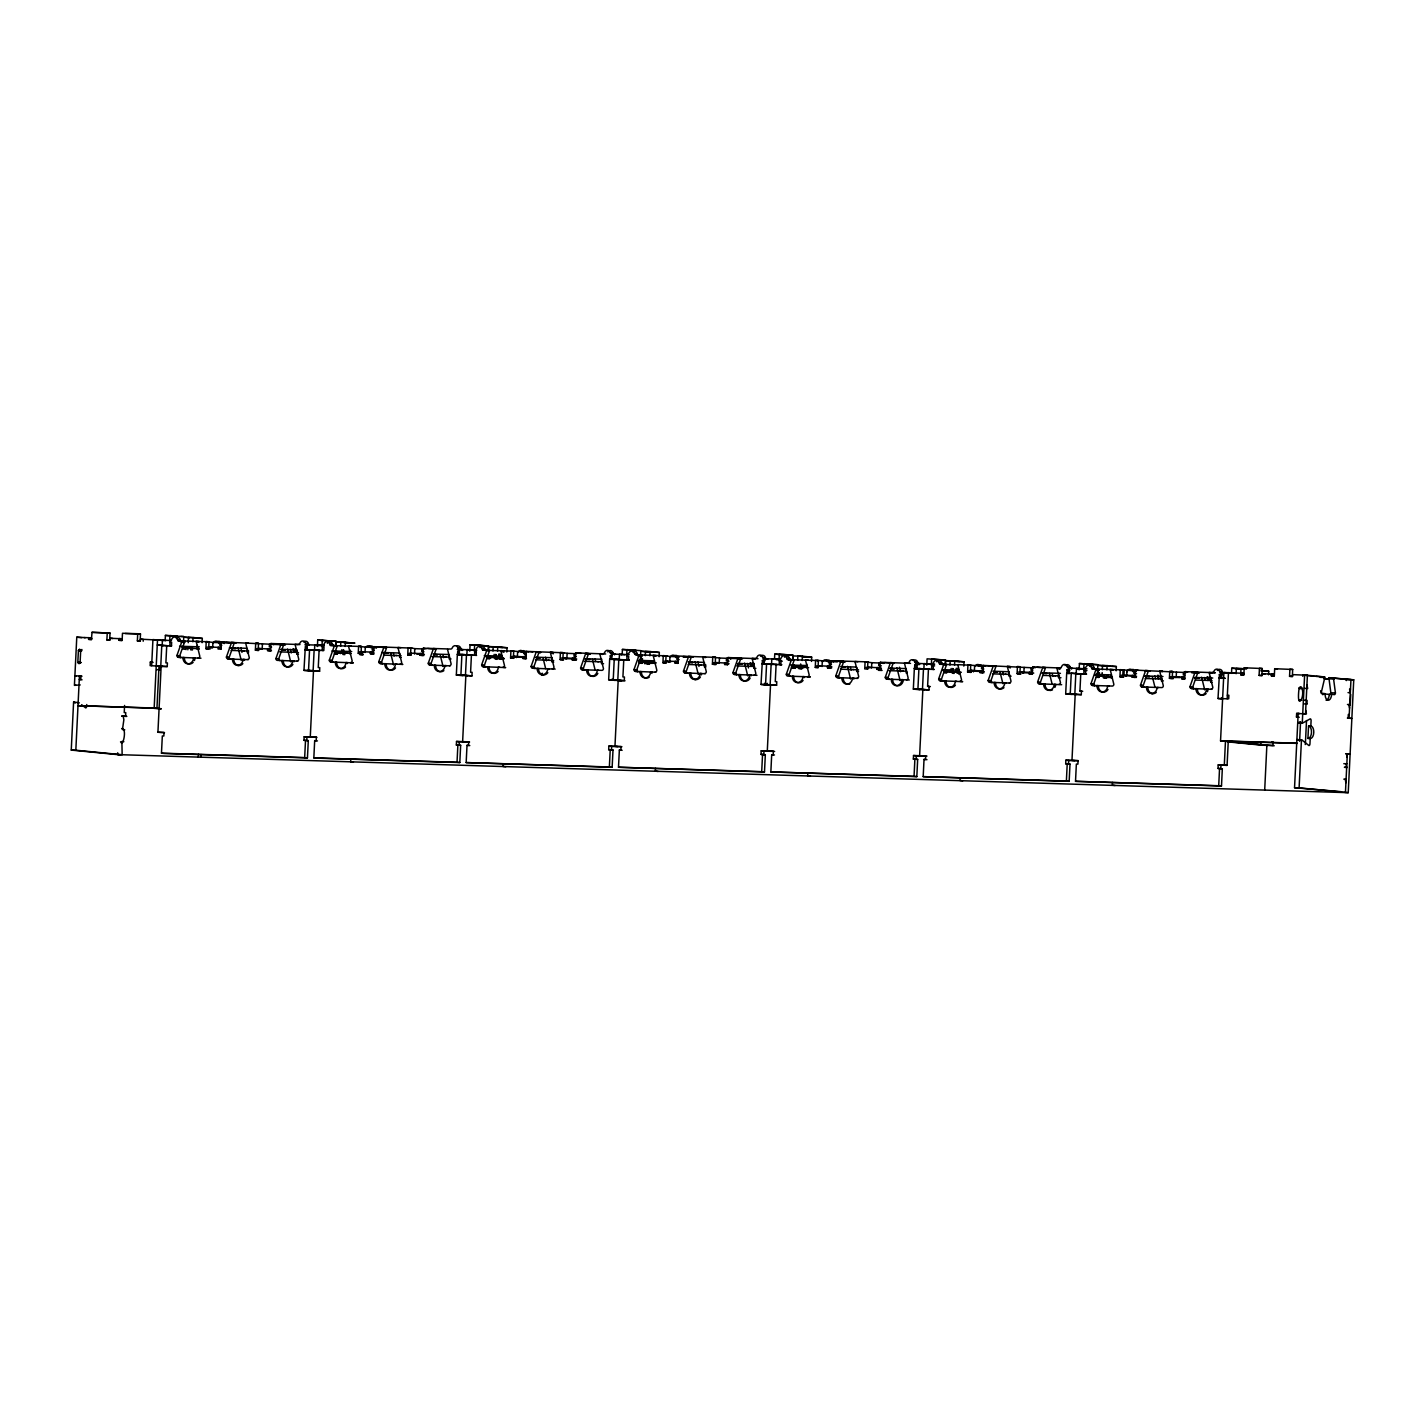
<?xml version="1.0" encoding="UTF-8"?>
<svg xmlns="http://www.w3.org/2000/svg" width="1425" height="1425" viewBox="0 0 1425 1425"><rect width="100%" height="100%" fill="white"/><g stroke="black" fill="none" stroke-linecap="round" stroke-linejoin="round"><path stroke-width="1.5" d="M1301.096 700.12C1296.572 706.319 1299.244 684.517 1299.422 688.026C1304.552 684.588 1303.145 703.665 1298.834 699.907L1301.844 700.209M120.377 754.894L71.25 750.084L73.601 701.919L79.337 702.881M91.485 637.848L76.772 637.207L74.421 685.372L80.21 684.926M123.85 741.677L121.873 741.481L122.158 754.751L75.828 750.227L79.444 675.967L82.009 676.216M107.249 632.789L106.893 639.932L109.672 640.199L110.028 633.074L92.019 632.326L91.396 639.629L88.617 639.362L88.706 637.581M86.747 704.538L86.658 706.212A1.781 0.926 -88.2 0 1 85.642 707.904L81.599 704.68M121.944 638.792L119.166 638.525L119.077 640.306L121.855 640.573L121.944 638.792L110.028 638.24L109.939 640.021L106.893 639.932M117.687 752.81L117.598 754.609L1348.228 792.674L1353.75 679.796L1328.919 677.677L1343.116 679.048M124.581 705.446L124.224 712.571L125.756 712.625L125.578 716.187L121.766 716.062M137.708 633.733L140.487 634L140.149 641.143L137.37 640.858L137.708 633.733L122.479 633.27L122.123 640.395L119.077 640.306M166.066 640.52L140.505 639.166L140.416 640.965L137.37 640.858M143.195 641.232L143.284 639.451L140.505 639.166M151.834 662.126L150.32 662.091L150.142 665.653L167.259 666.615M151.656 665.689L152.938 639.558L163.287 640.555M161.239 708.706L154.167 708.029L157.516 639.7M159.012 666.116L156.946 708.296L78.001 705.678L154.167 708.029M156.714 669.661L159.76 669.768L159.938 666.205M160.776 665.974L161.791 645.187L157.213 645.044L163.43 645.65M164.516 732.646L157.926 732.254L161.15 666.312L167.242 666.49L167.42 662.928L165.888 662.892L166.725 645.65M165.14 640.751L165.407 635.39L183.789 636.583L183.469 642.996M1228.261 741.16L1227.085 765.35L1218.215 764.887L1218.037 768.449L1222.329 768.77L1221.492 785.994L1075.519 781.327L1076.356 764.085L1077.888 764.138L1078.066 760.576L1071.974 760.38L1065.864 760.202L1065.704 763.764L1069.997 764.085L1069.16 781.31L923.186 776.625L924.023 759.4L925.555 759.454L925.716 755.891L913.532 755.517L913.354 759.08L917.664 759.4L916.827 776.625L770.854 771.94L771.691 754.716L773.205 754.769L773.383 751.189L761.199 750.815L761.021 754.395L765.332 754.698L764.495 771.94L618.503 767.256L619.358 750.031L620.873 750.067L621.051 746.504L608.867 746.13L608.689 749.692L612.999 750.013L612.144 767.256L466.171 762.571L467.008 745.346L468.54 745.382L468.718 741.819L456.534 741.445L456.356 745.008L460.649 745.328L459.812 762.553L316.617 758.153L313.838 757.886L314.676 740.644L316.208 740.697L316.386 737.135L304.166 736.761L303.988 740.323L308.299 740.644L307.444 757.868L164.249 753.469L161.47 753.184L162.325 735.959L163.839 736.012L164.017 732.45L157.926 732.254M169.718 640.894L169.949 635.532L177.395 636.262M177.448 639.433A1.781 1.532 -84.4 0 0 178.82 640.68L181.598 640.947A1.781 1.532 -84.4 0 1 180.227 639.718L177.448 639.433A3.562 3.046 -84.4 0 0 171.695 639.255A1.781 1.532 -84.4 0 1 170.216 640.413L169.789 645.757L171.641 645.935L162.165 645.507L162.432 640.163L171.445 640.538M170.216 640.413L170.127 642.194L171.641 642.23L171.463 645.81M183.255 647.271L183.166 649.052L185.036 649.248L185.108 647.467L190.683 648.001L190.594 649.782L192.446 649.96L192.535 648.179M186.016 649.64L186.105 647.858L198.912 648.803M187.868 649.818L187.957 648.037M188.243 642.693L188.492 637.349L197.772 638.257M192.838 641.767L193.052 637.492L183.932 637.207L189.507 637.759M198.948 649.105L197.238 648.945L197.416 645.382M202.118 642.675L202.314 638.4L193.052 637.492M198.324 757.103L198.431 754.306M205.877 648.642L206.233 641.517L209.012 641.784L208.673 648.909L205.877 648.642L210.188 648.963M201.103 757.37L201.228 754.591M211.773 647.68L209.012 646.95L220.946 647.502L220.857 649.07M212.681 647.769L212.931 642.426L207.605 641.749M212.931 642.426L219.967 642.711L219.824 645.382L221.712 645.525M281.01 644.706L221.463 641.98L221.124 649.123L218.078 649.016L218.168 647.235L220.946 647.502M224.188 643.601L224.242 642.265L221.463 641.98M247.451 649.123L247.291 652.686L248.609 652.739M255.378 650.174L255.716 643.031L258.531 643.334L258.157 650.441L255.378 650.174L258.727 650.459M258.424 650.263L258.513 648.482L270.429 649.034L270.34 650.815L267.562 650.548L267.651 648.767L270.429 649.034M262.164 649.301L262.432 643.94M269.45 644.225L269.307 646.897L271.587 647.075M270.607 650.637L270.946 643.512L299.945 644.581M273.689 644.67L270.946 643.512M293.069 648.678L293.817 652.329L293.995 648.767M298.484 652.597L295.937 652.347L296.115 648.785M296.97 650.21L296.774 654.217L298.484 654.271M310.454 671.015L303.97 670.373L305.36 646.344L306.892 646.398M306.803 646.576L307.088 650.192M306.892 649.96L307.159 644.617A1.781 1.532 -84.4 0 1 305.591 643.387A3.562 3.046 -84.4 0 0 299.856 643.209A1.781 1.532 -84.4 0 1 298.359 644.349M307.408 670.356L319.61 671.193L319.77 667.63L318.256 667.577L319.093 650.352M307.444 757.868L304.665 757.601L305.52 740.377L303.988 740.323M304.166 736.761L306.945 737.028L306.767 740.59L308.299 740.644M319.61 671.282L313.126 670.658L314.141 649.853L304.986 649.586L311.202 650.192M310.276 736.939L313.482 670.997M314.533 650.21L314.765 644.848L322.05 645.561M317.401 646.505L317.704 640.074L336.14 641.268L335.926 645.543M321.961 646.647L322.299 640.217M335.623 651.955L335.534 653.737L337.387 653.915L337.476 652.133L334.43 652.044M336.033 646.166L336.247 641.891L354.683 643.067L336.247 641.891M340.611 646.309L340.842 642.034M341.804 649.693L341.626 653.256L343.14 653.309L343.318 649.747M343.478 653.434L343.657 649.871M344.886 652.864L344.797 654.645L342.944 654.467L343.033 652.686L337.476 652.133M345.206 646.451L345.402 642.158M346.631 653.291L346.702 651.742M350.782 759.008L350.675 761.787L353.453 762.054M358.245 653.327L358.601 646.202L361.38 646.469L361.024 653.612L358.245 653.327L362.734 653.665M361.291 653.434L361.38 651.652L373.297 652.205L373.208 653.986L370.429 653.719L370.518 651.92L373.297 652.205M365.032 652.454L365.299 647.11L359.866 646.433M365.352 647.128L372.317 647.395L372.192 650.067L374.08 650.21M373.475 653.808L373.831 646.683L411.968 648.108M376.574 647.841L373.831 646.683M399.837 653.363L399.641 657.388L401.173 657.424M407.728 654.859L408.084 647.734L410.899 648.019L410.507 655.126L407.728 654.859L411.077 655.144M410.774 654.948L410.863 653.167L422.78 653.719L422.708 655.5L419.912 655.233L420.001 653.452L422.78 653.719M414.532 653.986L414.782 648.642L412.039 648.126M414.871 648.642L421.8 648.909L421.675 651.581L423.938 651.759M422.976 655.322L423.314 648.197L450.727 649.034A1.781 1.532 -84.4 0 0 452.224 647.894A3.562 3.046 -84.4 0 1 457.959 648.072L460.738 648.339A1.781 1.532 -84.4 0 0 462.127 649.586L462.074 650.477M426.075 648.909L423.314 648.197M449.32 654.894L449.124 658.902L451.03 658.956M462.822 675.699L456.338 675.058L457.354 654.271L472.69 655.144M458.993 654.841L459.349 649.301A1.781 1.532 -84.4 0 1 457.959 648.072M459.26 654.663L459.509 649.319M459.794 674.827L471.942 675.877L472.12 672.315L470.588 672.262L471.426 655.037M459.812 762.553L457.033 762.286L457.87 745.061L456.356 745.008M456.534 741.445L459.313 741.712L459.135 745.275L460.649 745.328M471.96 675.967L465.458 675.343L466.492 654.538M465.85 675.682L462.626 741.641L465.405 741.908M466.866 654.894L467.133 649.551L474.4 650.263M469.769 651.172L470.072 644.759L488.472 645.952L488.276 650.228M474.329 651.314L474.632 644.902L483.912 645.81M476.164 655.179L476.342 651.617L474.828 651.563M487.956 656.64L487.867 658.421L489.719 658.599L489.808 656.818L486.762 656.729M488.401 650.851L488.615 646.576L497.752 646.861L507.015 647.752L506.801 652.044M492.979 650.993L493.175 646.718L502.455 647.627M493.994 657.958L494.154 654.378M495.686 654.431L495.277 659.152L497.129 659.33L497.218 657.548M495.847 658.136L496.025 654.574M497.539 651.136L497.752 646.861M503.613 658.172L498.768 657.602L498.928 654.039M499.267 654.164L498.964 658.653L503.916 658.991M500.798 654.217L500.62 657.78L499.088 657.744M501.743 658.92L501.849 656.693M503.132 763.693L503.007 766.472L505.786 766.739M482.558 650.21L513.712 651.172L513.356 658.297L510.577 658.029L510.934 650.887L526.538 652.223M513.623 658.118L513.712 656.337L525.647 656.889L525.558 658.671L522.779 658.403L522.85 656.622L525.647 656.889M516.456 657.602L516.491 656.604L513.712 656.337M526.021 657.477L517.382 657.157L517.631 651.795M524.649 652.08L524.525 654.752L526.039 654.877M525.825 658.493L526.163 651.368L564.318 652.793M528.924 652.08L526.163 651.368M552.188 658.065L551.992 662.073L553.702 662.126M560.078 659.543L560.417 652.418L563.196 652.686L562.857 659.811L560.078 659.543L563.605 659.846M563.124 659.632L563.196 657.851L575.13 658.403L575.041 660.185L572.262 659.918L572.351 658.136L575.13 658.403M565.939 659.027L563.196 657.851M576.733 659.045L566.865 658.671L567.114 653.327L564.371 652.81M567.221 653.327L574.15 653.612L574.008 656.284L576.288 656.462M575.308 660.007L575.647 652.882L605.661 653.986M601.688 659.134L601.475 663.587L603.559 663.658M615.155 680.384L608.671 679.743L609.686 658.956L625.023 659.846M611.325 659.526L611.681 653.986A1.781 1.532 -84.4 0 1 610.292 652.757A3.562 3.046 -84.4 0 0 604.556 652.579A1.781 1.532 -84.4 0 1 603.06 653.737M611.592 659.348L611.859 654.004L629.173 654.663M612.144 679.066L612.091 680.188L625.023 680.776M614.424 654.823L614.46 654.271A1.781 1.532 -84.4 0 1 613.088 653.024A3.562 3.046 -84.4 0 0 607.816 651.92M612.144 767.256L609.366 766.971L610.221 749.746L608.689 749.692M608.867 746.13L611.646 746.415L611.467 749.978L612.999 750.013M623.776 659.722L622.921 676.946L624.453 677L624.275 680.562L617.809 680.028L618.824 659.223M618.183 680.366L614.959 746.326L617.738 746.593M619.216 659.579L619.465 654.235L624.916 654.77M622.208 653.719L622.404 649.444L640.822 650.637L640.199 663.106L642.052 663.302L642.141 661.503L639.095 661.414M626.768 653.861L626.982 649.586L636.245 650.495L622.404 649.444M627.089 654.467L626.822 659.811L629.137 660.042M628.514 659.864L628.674 656.302L627.16 656.248L627.249 654.467A1.781 1.532 -84.4 0 0 628.746 653.327A3.562 3.046 -84.4 0 1 634.481 653.505L637.26 653.772A1.781 1.532 -84.4 0 0 638.649 655.001L635.853 654.734A1.781 1.532 -84.4 0 1 634.481 653.505M640.769 662.091L640.929 658.528M642.283 662.144L642.461 658.582M644.902 663.872L644.723 662.073M645.311 655.678L645.507 651.403L659.348 652.454L659.134 656.729M646.433 663.925L649.479 664.014L649.568 662.233M649.871 655.821L650.085 651.546L640.947 651.261L648.357 651.991M651.296 663.337L651.403 661.111M654.075 663.391L654.182 661.378M655.482 768.378L655.34 771.157L658.118 771.442M635.853 654.734L666.045 655.856L665.707 662.981L662.928 662.714L663.266 655.589L667.167 655.963M668.806 661.966L666.063 661.022L677.979 661.574L675.201 661.307L675.112 663.088L677.89 663.355L678.496 656.052L715.528 657.37L715.19 664.513L712.411 664.228L712.749 657.103L715.528 657.37M670.73 661.913L669.714 661.841L669.982 656.498L667.221 655.963M670.071 656.498L677 656.765L676.857 659.437L679.137 659.615M704.52 662.75L704.324 666.757L706.034 666.811M715.457 664.335L715.546 662.536L727.462 663.106L727.373 664.762M718.289 663.373L715.546 662.536M719.197 663.355L719.465 658.012L714.121 657.335M719.465 658.012L726.483 658.297L726.34 660.968L729.03 661.164M757.993 658.688L727.997 657.566L727.641 664.709L724.595 664.602L724.684 662.821L727.462 663.106M730.704 659.187L730.776 657.851L727.997 657.566M750.102 662.75L750.85 666.401L751.028 662.839M754.591 666.562L752.97 666.401L753.148 662.839M754.039 663.373L753.807 668.272L755.891 668.343M769.66 685.283L761.003 684.428L762.411 660.416L763.925 660.47M763.658 664.21L763.925 658.867L767.897 659.045M763.925 664.032L764.192 658.688L780.579 659.276M767.291 683.359L767.202 685.14L764.423 684.873L764.495 683.323M766.793 659.062L766.793 658.956A1.781 1.532 -84.4 0 1 765.421 657.727A3.562 3.046 -84.4 0 0 760.487 656.212M764.495 771.94L761.698 771.655L762.553 754.431M765.332 754.698L763.8 754.662L763.978 751.1L761.199 750.815M776.108 664.406L775.271 681.631L776.785 681.684L776.607 685.247L770.141 684.712L771.157 663.925L762.019 663.64L768.235 664.246M770.515 685.069L767.291 751.011L770.07 751.278M771.548 664.264L771.798 658.92L773.169 659.062M774.541 658.421L774.755 654.146L783.875 654.413L793.155 655.322L792.941 659.597M779.012 660.701L779.315 654.271L793.155 655.322M780.847 664.549L781.025 660.986L779.493 660.951L782.272 661.218M792.621 666.009L792.532 667.808L794.402 667.987L794.473 666.205L791.427 666.098M793.084 660.22L793.28 655.945L802.418 656.23L811.68 657.139L811.484 661.414M795.399 668.378L795.471 666.597M797.644 660.363L797.858 656.088L807.12 656.996M803.949 667.613L800.512 667.506L800.69 663.943M798.766 668.61L801.812 668.699L801.901 666.918M802.204 660.505L802.418 656.23M803.647 667.577L803.736 665.796M806.603 667.702L806.782 664.139M807.815 773.062L807.672 775.859L810.451 776.126M787.223 659.579L818.377 660.541L818.039 667.666L815.26 667.399L815.599 660.274L837.312 661.913M828.032 666.188L818.395 665.707L818.306 667.488L815.26 667.399M821.156 666.205L818.395 665.707M822.047 666.526L822.314 661.182M827.444 667.773L827.533 665.992L830.312 666.259L830.223 668.04L827.444 667.773L831.559 668.093M829.332 661.449L829.207 664.139L831.47 664.299M830.49 667.862L830.846 660.737L865.1 661.788L867.878 662.055L867.522 669.198M833.572 661.895L830.846 660.737M856.853 667.434L856.657 671.442L858.562 671.496M865.1 661.788L864.743 668.913L867.789 669.02M870.657 667.613L867.878 667.238L879.795 667.791L877.016 667.506L876.927 669.305L879.706 669.572L880.329 662.269L909.31 663.337M871.53 668.04L871.797 662.696L866.453 662.019M871.797 662.696L878.815 662.981L878.691 665.653L881.363 665.849M883.055 663.427L880.329 662.269M906.336 668.948L906.14 672.974L907.102 672.992M919.837 689.753L913.336 689.112L914.351 668.325L929.706 669.216M917.415 668.842L914.565 668.663L914.743 665.101L916.257 665.154M915.99 668.895L916.524 663.373A1.781 1.532 -84.4 0 1 914.975 662.144A3.562 3.046 -84.4 0 0 909.221 661.966A1.781 1.532 -84.4 0 1 907.725 663.106L910.522 663.373M916.916 668.984L917.183 663.64M916.792 688.898L928.94 689.932L929.118 686.369L927.604 686.333L928.441 669.091M919.072 664.762L919.125 663.64A1.781 1.532 -84.4 0 1 917.753 662.411A3.562 3.046 -84.4 0 0 913.211 660.541M916.827 776.625L914.048 776.358L914.886 759.115L913.354 759.08M913.532 755.517L916.311 755.784L916.15 759.347L917.664 759.4M928.957 690.038L922.474 689.397L923.489 668.61M922.848 689.753L919.624 755.695L922.403 755.962M923.881 668.948L924.148 663.605L931.398 664.317M926.767 665.243L927.087 658.831L945.487 660.007L945.274 664.282M931.344 665.386L931.647 658.973L940.928 659.864M933.179 669.233L933.357 665.671L931.825 665.635L934.604 665.902M944.971 670.712L944.882 672.493L946.734 672.671L946.823 670.89L943.778 670.801M945.416 664.923L945.63 660.63L954.75 660.915L964.03 661.823L963.817 666.098M949.976 665.048L950.19 660.772L959.452 661.681M950.992 672.012L951.17 668.45M952.523 672.066L952.702 668.503M952.844 672.19L953.022 668.628M954.233 671.62L954.144 673.402L952.292 673.206L952.381 671.424L946.823 670.89M954.554 665.19L954.75 660.915M956.282 668.236L956.015 671.816L957.618 671.852L957.796 668.289M958.865 670.534L959.631 673.01M958.847 674.168L959.524 672.44M960.147 777.747L960.005 780.544L962.783 780.811M957.885 664.656L970.728 665.226L970.372 672.351L967.593 672.083L967.949 664.958L983.945 666.312M970.639 672.173L970.728 670.391L982.644 670.943L982.555 672.725L979.777 672.457L979.866 670.676L982.644 670.943M973.453 671.887L973.507 670.676L970.728 670.391M984.265 671.585L974.379 671.211L974.647 665.867M981.665 666.152L981.54 668.824L983.802 669.002M982.822 672.547L983.179 665.422L1033.82 667.862M985.94 666.134L983.179 665.422M1009.203 671.674L1008.989 676.127L1011.091 676.198M1017.076 673.615L1017.432 666.473L1020.247 666.775L1019.855 673.882L1017.076 673.615L1020.995 673.918M1020.122 673.704L1020.211 671.923L1032.128 672.475L1032.038 674.257L1029.26 673.989L1029.349 672.208L1032.128 672.475M1022.936 673.312L1022.99 672.19L1020.211 671.923M1033.748 673.099L1023.862 672.743L1024.13 667.381M1031.148 667.666L1031.023 670.338L1032.537 670.462M1032.306 674.078L1032.662 666.953L1060.841 668.004M1035.423 667.666L1032.662 666.953M1058.704 673.206L1058.472 677.659L1060.948 677.73M1072.17 694.438L1065.686 693.815L1066.702 673.01L1082.038 673.918M1068.607 669.839L1067.076 669.786L1066.898 673.366L1068.091 673.402M1068.34 673.58L1068.679 668.058A1.781 1.532 -84.4 0 1 1067.307 666.829A3.562 3.046 -84.4 0 0 1061.572 666.651A1.781 1.532 -84.4 0 1 1060.075 667.791M1068.607 673.402L1068.857 668.058L1087.026 668.806M1069.267 673.687L1069.427 670.106M1069.142 693.352L1069.106 694.242L1081.29 694.634L1081.45 691.054L1079.936 691.018L1080.773 673.793M1071.44 669.002L1071.475 668.325A1.781 1.532 -84.4 0 1 1070.086 667.096A3.562 3.046 -84.4 0 0 1065.152 665.582M1069.16 781.31L1066.381 781.043L1067.218 763.818L1065.704 763.764M1065.864 760.202L1068.661 760.469L1068.483 764.032L1069.997 764.085M1081.308 694.741L1074.824 694.1L1075.839 673.312M1075.198 694.438L1071.974 760.38L1078.173 760.772M1076.196 673.651L1076.481 668.289L1083.73 669.002M1079.099 669.928L1079.42 663.516L1097.838 664.709L1097.214 677.196L1099.067 677.374L1099.477 672.636M1083.677 670.088L1083.997 663.658L1093.26 664.567M1084.069 668.539L1083.819 673.882L1086.598 674.15L1075.269 673.615M1086.954 670.587L1084.158 670.32L1084.247 668.539A1.781 1.532 -84.4 0 0 1085.743 667.399A3.562 3.046 -84.4 0 1 1091.497 667.577L1094.275 667.844A1.781 1.532 -84.4 0 0 1095.433 669.055M1085.512 673.936L1085.69 670.373L1084.158 670.32M1097.873 676.163L1097.945 672.6M1102.184 672.6L1101.988 676.163L1096.448 675.61M1102.327 669.75L1102.523 665.457L1109.95 666.205M1103.449 677.997L1106.495 678.086L1106.566 676.305M1106.887 669.892L1107.1 665.618L1097.962 665.332L1107.225 666.223M1108.294 677.409L1108.401 675.183M1111.072 677.677L1111.197 675.45M1116.149 670.801L1116.363 666.526L1107.1 665.618M1112.48 782.45L1112.355 785.228L1115.134 785.496M1091.888 668.948L1123.06 669.91L1122.704 677.053L1119.925 676.768L1120.282 669.643L1136.259 671.015M1122.971 676.875L1123.06 675.094L1134.977 675.646L1134.888 677.427L1132.109 677.142L1132.198 675.361L1134.977 675.646M1132.875 676.145L1123.951 675.379L1124.2 670.035M1125.803 676.145L1123.06 675.094M1126.712 675.895L1126.961 670.552M1133.979 670.837L1133.855 673.508L1136.527 673.704M1135.155 677.249L1135.511 670.106L1186.152 672.564M1157.599 675.29L1158.365 678.941L1158.543 675.379M1162.105 679.102L1160.484 678.941L1160.663 675.379M1161.553 676.358L1161.322 680.812L1163.423 680.883M1169.408 678.3L1169.765 671.175L1172.561 671.46L1172.187 678.567L1169.408 678.3L1173.523 678.603M1172.454 678.389L1172.543 676.608L1184.478 677.16L1184.389 678.941L1181.61 678.674L1181.681 676.893L1184.478 677.16M1175.304 677.552L1172.543 676.608M1179.882 677.605L1176.195 677.427L1176.444 672.083M1183.462 672.351L1183.338 675.022L1184.852 675.147M1184.656 678.763L1184.994 671.638L1214.991 672.743M1207.1 676.804L1207.848 680.473L1208.026 676.911M1212.052 680.669L1209.967 680.473L1210.146 676.911M1211.054 677.445L1210.805 682.343L1211.962 682.379M1222.347 698.927L1218.019 698.499L1219.408 674.488L1220.94 674.524M1220.655 678.282L1221.029 672.743A1.781 1.532 -84.4 0 1 1219.64 671.513A3.562 3.046 -84.4 0 0 1213.904 671.335A1.781 1.532 -84.4 0 1 1212.408 672.475L1215.187 672.76M1220.922 678.104L1221.172 672.743L1231.966 673.295M1221.581 678.371L1221.848 673.01L1220.922 672.921M1221.439 698.945L1221.492 697.609M1267.591 745.435L1220.548 740.84L1223.897 672.511L1243.687 673.312L1243.597 675.094L1240.819 674.827L1240.926 668.503L1231.752 668.218L1231.556 672.493M1221.492 785.994L1218.713 785.727L1219.551 768.502L1218.037 768.449M1218.215 764.887L1220.993 765.154L1220.815 768.716L1222.329 768.77M1227.174 698.784L1228.457 672.653L1234.673 673.259M1224.307 765.082L1225.482 740.893M1236.098 673.704L1236.33 668.361L1243.776 669.073M1262.229 668.521L1259.451 668.254L1259.094 675.379L1261.873 675.664L1262.229 668.521L1244.203 667.791L1243.865 674.916L1240.819 674.827M1274.146 674.257L1271.367 673.972L1271.278 675.753L1274.057 676.038L1274.146 674.257L1262.229 673.687L1262.14 675.486L1259.094 675.379M1260.876 743.155L1260.769 745.168L1272.988 745.542L1273.166 741.98L1271.634 741.926M1268.553 674.773L1268.731 671.211L1261.321 670.498M1264.705 789.913L1266.861 745.346M1292.689 669.465L1289.91 669.198L1289.554 676.323L1292.332 676.59L1292.689 669.465L1274.68 668.717L1274.324 675.86L1271.278 675.753M1299.244 717.274L1296.465 716.989L1296.643 713.426L1305.514 713.889L1307.402 675.254L1292.689 674.631L1292.6 676.412L1289.554 676.323M1340.907 791.659L1294.541 787.722L1298.175 713.462L1299.333 713.587L1296.643 713.426M1299.6 741.285L1300.562 721.673M1302.771 676.323L1302.842 675.112L1313.761 676.18M1348.228 792.674L1299.101 787.865L1301.47 739.7M1302.272 723.152L1304.623 675.005L1324.894 676.964L1315.952 676.394M1303.893 703.879L1306.939 703.986L1307.117 700.405L1303.893 700.245M1306.511 720.551L1305.389 743.725A1.781 0.926 -88.2 0 1 1305.229 744.545M1310.216 738.506L1307.936 738.435L1308.542 725.966L1310.822 726.038A6.252 3.26 -88.2 0 1 1313.761 732.592A6.252 3.26 -88.2 0 1 1310.216 738.506L1309.949 743.868A1.781 0.926 -88.2 0 1 1308.934 745.56L1301.72 739.807L1296.893 739.557M1310.822 726.038L1311.089 720.694A1.781 0.926 -88.2 0 0 1310.252 718.823L1302.539 723.116L1297.694 723.009M1346.34 680.58L1346.393 679.369L1344.22 679.155M1345.449 792.407L1347.337 753.789L1345.628 753.736M1350.74 694.385L1350.188 705.108M78.909 650.655L81.955 649.515M176.949 655.482L181.955 641.286L184.733 641.553L179.746 655.767A1.781 1.532 -84.4 0 0 181.171 657.584L178.392 657.317A1.781 1.532 -84.4 0 1 176.949 655.482L179.746 655.767M230.654 659.116L227.875 658.849A1.781 1.532 -84.4 0 1 226.433 657.014L231.438 642.8L234.217 643.067L229.229 657.281A1.781 1.532 -84.4 0 0 230.369 659.08M297.754 661.182L277.358 660.363A1.781 1.532 -84.4 0 1 275.933 658.528L280.921 644.332L283.7 644.599L278.712 658.813A1.781 1.532 -84.4 0 0 280.137 660.63M329.317 660.185L334.305 645.97L337.102 646.238L332.096 660.452A1.781 1.532 -84.4 0 0 333.539 662.287L330.76 662.002A1.781 1.532 -84.4 0 1 329.317 660.185L332.096 660.452M378.801 661.699L383.788 647.484L386.585 647.769L381.579 661.966A1.781 1.532 -84.4 0 0 383.022 663.801L380.243 663.533A1.781 1.532 -84.4 0 1 378.801 661.699L381.579 661.966M428.284 663.231L433.289 649.016L436.068 649.283L431.062 663.498A1.781 1.532 -84.4 0 0 432.505 665.332L429.727 665.048A1.781 1.532 -84.4 0 1 428.284 663.231L431.062 663.498M481.65 664.869L486.655 650.655L489.434 650.922L484.447 665.137A1.781 1.532 -84.4 0 0 485.872 666.971L483.093 666.704A1.781 1.532 -84.4 0 1 481.65 664.869L484.447 665.137M531.133 666.383L536.138 652.187L538.917 652.454L533.93 666.668A1.781 1.532 -84.4 0 0 535.355 668.485L532.576 668.218A1.781 1.532 -84.4 0 1 531.133 666.383L533.93 666.668M580.616 667.915L585.622 653.701L588.4 653.968L583.413 668.183A1.781 1.532 -84.4 0 0 584.838 670.017L582.059 669.75A1.781 1.532 -84.4 0 1 580.616 667.915L583.413 668.183M634 669.554L638.988 655.34L641.767 655.625L636.779 669.821A1.781 1.532 -84.4 0 0 638.204 671.656L635.425 671.389A1.781 1.532 -84.4 0 1 634 669.554L636.779 669.821M683.483 671.086L688.471 656.872L691.25 657.139L686.262 671.353A1.781 1.532 -84.4 0 0 687.687 673.188L684.908 672.903A1.781 1.532 -84.4 0 1 683.483 671.086L686.262 671.353M732.967 672.6L737.954 658.386L740.733 658.671L735.745 672.867A1.781 1.532 -84.4 0 0 737.17 674.702L734.392 674.435A1.781 1.532 -84.4 0 1 732.967 672.6L735.745 672.867M805.588 660.47L809.186 674.951A1.781 1.532 -84.4 0 1 807.565 676.679L810.344 676.946L787.758 676.073A1.781 1.532 -84.4 0 1 786.333 674.239L791.32 660.024L794.099 660.309L789.112 674.524A1.781 1.532 -84.4 0 0 790.554 676.341M835.816 675.771L840.803 661.556L843.582 661.823L838.595 676.038A1.781 1.532 -84.4 0 0 840.038 677.873L837.241 677.587A1.781 1.532 -84.4 0 1 835.816 675.771L838.595 676.038M880.65 670.035L881.273 668.272M885.299 677.285L890.287 663.07L893.065 663.355L888.078 677.552A1.781 1.532 -84.4 0 0 889.521 679.387L886.742 679.119A1.781 1.532 -84.4 0 1 885.299 677.285L888.078 677.552M938.665 678.923L943.653 664.727L946.432 664.994L941.444 679.208A1.781 1.532 -84.4 0 0 942.887 681.025L940.108 680.758A1.781 1.532 -84.4 0 1 938.665 678.923L941.444 679.208M988.148 680.455L993.136 666.241L995.915 666.508L990.927 680.723A1.781 1.532 -84.4 0 0 992.37 682.557L989.591 682.29A1.781 1.532 -84.4 0 1 988.148 680.455L990.927 680.723M1037.632 681.969L1042.619 667.773L1045.398 668.04L1040.41 682.254A1.781 1.532 -84.4 0 0 1041.853 684.071L1039.074 683.804A1.781 1.532 -84.4 0 1 1037.632 681.969L1040.41 682.254M1090.998 683.626L1095.985 669.412L1098.782 669.679L1093.777 683.893A1.781 1.532 -84.4 0 0 1095.219 685.728L1092.441 685.443A1.781 1.532 -84.4 0 1 1090.998 683.626L1093.777 683.893M1140.481 685.14L1145.486 670.926L1148.265 671.211L1143.26 685.407A1.781 1.532 -84.4 0 0 1144.702 687.242L1141.924 686.975A1.781 1.532 -84.4 0 1 1140.481 685.14L1143.26 685.407M1189.964 686.672L1194.969 672.457L1197.748 672.725L1192.743 686.939A1.781 1.532 -84.4 0 0 1194.186 688.774L1191.407 688.489A1.781 1.532 -84.4 0 1 1189.964 686.672L1192.743 686.939M121.624 728.567C127.163 727.284 123.298 747.858 120.537 741.766M74.688 685.318L75.65 684.784M1297.979 722.974L1299.903 721.887M540.645 652.561L537.938 652.312L540.716 652.543M689.486 662.5L692.799 662.572M692.71 662.554L688.72 662.269M285.374 644.706L280.102 644.545L281.01 644.688M284.982 650.049L281.936 649.96M437.439 654.752L434.304 654.663M590.021 654.093L586.512 653.986M589.772 659.437L585.408 659.312M1042.405 673.366L1046.841 673.455M378.124 646.986L386.228 647.68M530.474 651.688L532.825 651.938M225.773 642.301L236.016 643.156L219.967 642.711M275.257 643.833L285.392 644.67M884.622 662.572L894.009 663.355M987.472 665.742L992.388 666.188M1036.955 667.274L1040.588 667.63M427.625 648.517L434.447 649.105M579.957 653.202L581.026 653.38M732.29 657.887L742.425 658.724L726.483 658.297M835.139 661.058L845.399 661.913M110.028 633.074L92.019 632.326M125.257 633.537L140.487 634M180.743 636.494L183.789 636.583M328.498 641.036L336.14 641.268M488.472 645.952L470.072 644.759M936.35 659.739L945.487 660.007M1097.838 664.709L1079.42 663.516M194.726 638.168L202.314 638.4M507.015 647.752L488.615 646.576M802.56 656.854L811.68 657.139M964.03 661.823L945.63 660.63M1111.803 666.383L1116.363 666.526M1261.089 670.979L1268.731 671.211M1171.029 671.389L1172.454 671.46M969.214 665.19L970.852 665.261M1018.697 666.704L1020.14 666.775M1121.528 669.875L1123.167 669.946M177.858 640.822L209.012 641.784M304.914 644.741L324.259 645.276M330.226 645.525L361.38 646.469M457.265 649.426L476.609 649.96M865.99 662.002L867.878 662.055M916.524 663.373L934.693 664.121M939.556 664.264L957.351 664.816M324.348 645.632L315.94 645.382L318.452 645.578M409.367 647.947L410.792 648.019M476.68 650.334L468.308 650.067L471.016 650.281M512.216 651.118L513.748 651.189M561.699 652.65L563.142 652.703M621.781 654.788L620.979 654.788M776.019 659.543L780.205 659.668M934.07 664.406L925.306 664.139L926.927 664.282M1084.87 669.038L1077.638 668.824L1079.384 668.984M256.999 643.263L258.442 643.334M844.277 661.913L840.002 661.788L840.892 661.913M1144.934 671.175L1150.046 671.282L1144.702 670.89M181.634 641.873L184.68 641.962M638.667 655.928L642.087 656.034L640.235 655.856M1096.413 670.017L1099.085 670.106L1097.232 669.91M1191.852 672.832L1199.423 672.796L1192.28 672.262M88.617 639.362L91.663 639.451M1320.245 677.338L1324.822 677.481L1321.509 691.57A1.781 0.926 -88.2 0 0 1322.347 693.441L1325.125 693.708A6.252 3.26 -88.2 0 0 1328.064 700.263A6.252 3.26 -88.2 0 0 1331.627 694.349L1334.406 694.616A1.781 0.926 -88.2 0 0 1335.421 692.924L1333.497 678.318L1328.937 678.175L1330.843 692.782A1.781 0.926 -88.2 0 1 1329.828 694.474L1321.777 693.69M322.477 646.879L324.009 646.932L323.831 650.495L305.199 649.925M459.26 651.082L457.728 651.047L457.55 654.609L463.535 654.788L457.354 654.271M611.592 655.767L610.06 655.732L610.488 659.312M1323.914 678.692L1334.317 679.012M1344.719 679.333L1350.971 679.511L1349.083 718.129L1347.373 718.075M1324.609 678.888L1328.777 679.012M1345.432 679.529L1353.75 679.796M1170.762 676.733L1176.195 677.427M968.964 670.534L971.12 670.641M1018.447 672.048L1023.862 672.743M1121.279 675.218L1123.898 675.379M1223.594 677.855L1219.034 677.712L1225.233 678.318M179.568 646.238L199.34 646.843M229.407 647.769L246.97 648.304M280.921 649.355L296.738 649.836M331.936 650.922L351.708 651.528M381.775 652.454L399.338 653.006M433.289 654.039L449.107 654.538M468.308 654.93L476.573 655.375L474.489 655.126L474.899 649.782A1.781 1.532 -84.4 0 0 476.395 648.642A3.562 3.046 -84.4 0 1 482.149 648.82L484.928 649.087A1.781 1.532 -84.4 0 0 486.299 650.317L483.52 650.049A1.781 1.532 -84.4 0 1 482.149 648.82M484.268 655.607L502.063 656.159M536.067 657.21L551.671 657.691M585.622 658.742L601.439 659.223M611.966 659.365L629.209 660.078M638.578 660.363L654.396 660.844M664.282 661.147L669.714 661.841M688.4 661.895L704.003 662.376M713.765 662.678L716.383 662.839M737.954 663.427L753.772 663.908M781.559 664.762L762.233 663.979L765.082 664.139M790.911 665.048L806.728 665.528M816.614 665.849L819.233 665.992M828.602 666.205L830.312 666.259M840.732 666.579L856.354 667.06M866.115 667.363L869.286 667.63M890.304 668.111L906.104 668.592M914.565 668.663L934.177 669.465M943.261 669.732L959.078 670.231M993.065 671.264L1008.686 671.745M1042.637 672.796L1060.432 673.348M1095.576 674.417L1111.393 674.916M1145.397 675.967L1162.96 676.501M1194.952 677.481L1212.746 678.033M1224.734 678.211L1219.23 678.051L1222.027 678.318M409.1 653.309L411.095 653.398M511.949 656.462L517.382 657.157M561.432 657.994L564.051 658.136M207.248 647.092L212.165 647.68M231.224 648.411L235.766 648.5L231.687 648.197M256.732 648.607L261.292 648.749L258.513 648.482M359.617 651.777L362.627 652.009M369.966 652.668L373.671 652.793M383.574 653.095L388.117 653.202L384.055 652.882M424.401 654.36L416.83 654.111M535.925 657.78L540.467 657.887L536.388 657.566M726.608 663.658L729.066 663.729M737.74 663.997L742.158 664.068L737.58 663.729M828.21 666.775L831.933 666.9M841.819 667.203L845.132 667.256L841.712 666.989M877.693 668.307L881.416 668.414M890.073 668.681L894.508 668.77L889.913 668.432M994.169 671.887L997.464 671.941L994.044 671.674M1134.104 676.198L1136.58 676.269M1145.237 676.537L1149.779 676.626L1145.077 676.269M1194.738 678.051L1199.155 678.14L1194.56 677.801M181.705 647.092L184.787 647.324L182.934 647.128M334.109 651.92L337.155 652.009L335.303 651.831M486.602 656.48L489.488 656.693L487.635 656.515M639.113 661.182L641.838 661.378L639.985 661.2M791.498 665.992L794.17 666.063L792.318 665.885M1096.11 675.486L1104.713 676.127L1104.642 677.908L1106.495 678.086M335.392 652.454L351.28 653.487M486.228 657.085L498.768 657.602M638.578 661.77L643.138 661.913L639.219 661.538M644.617 662.091L656.302 662.892M792.425 666.508L808.634 667.595M267.562 650.548L271.48 650.851M370.429 653.719L373.973 654.004M419.912 655.233L423.848 655.536M510.577 658.029L513.748 658.314M522.779 658.403L526.502 658.706M572.262 659.918L576.377 660.238M651.439 662.429L652.953 662.465M662.928 662.714L666.277 662.999M675.112 663.088L678.158 663.177M712.411 664.228L716.134 664.531M803.771 667.114L805.285 667.167M876.927 669.305L881.416 669.625M967.593 672.083L971.138 672.386M979.777 672.457L983.891 672.778M1029.26 673.989L1032.43 674.274M1119.925 676.768L1123.666 677.071M1132.109 677.142L1136.42 677.463M1181.61 678.674L1184.959 678.959M798.659 667.327L800.191 667.381M1104.856 676.75L1103.627 676.715L1112.034 677.089M197.238 648.945L198.752 648.981M498.127 658.207L503.844 658.386M654.663 663.017L644.723 662.376M959.702 672.404L956.852 672.743M231.171 650.406L248.769 651.047M279.745 651.902L295.937 652.347M360.489 654.396L362.573 654.449M383.521 655.108L401.137 655.732M432.096 656.587L449.694 657.174M498.02 658.564L503.684 658.795M535.871 659.793L553.702 660.452M584.446 661.289L602.027 661.859M644.296 663.124L652.525 663.355M688.204 664.478L706.034 665.137M736.778 665.974L752.97 666.401M840.536 669.162L858.598 669.839M878.548 670.338L882.075 670.445M889.111 670.658L906.923 671.246M992.869 673.847L1009.559 674.399M1043.207 675.397L1059.505 675.967M1103.182 677.249L1112.141 677.516L1108.561 677.107M1145.183 678.532L1160.484 678.941M1195.522 680.081L1209.967 680.473M334.341 653.826L337.387 653.915M359.67 654.556L363.268 654.663L359.634 654.307M486.673 658.51L489.719 658.599M639.006 663.195L642.052 663.302M791.356 667.88L794.402 667.987M943.688 672.582L946.734 672.671M1096.021 677.285L1099.067 677.374M1304.481 688.364L1307.687 688.524L1306.939 684.873M1348.032 692.621L1350.33 692.692L1349.564 689.041L1350.508 689.13M178.392 657.317L200.978 658.207M227.875 658.849L233.843 659.116A6.252 5.326 -84.4 0 0 236.942 665.03A6.252 5.326 -84.4 0 0 242.873 663.64M232.863 659.187L248.253 659.65M330.76 662.002L353.347 662.892L350.568 662.625A1.781 1.532 -84.4 0 0 352.171 660.879L348.591 646.416M380.243 663.533L402.83 664.406L400.051 664.139A1.781 1.532 -84.4 0 0 401.654 662.411L398.074 647.93M429.727 665.048L450.104 665.867M483.093 666.704L505.679 667.577L502.9 667.31A1.781 1.532 -84.4 0 0 504.503 665.564L500.923 651.1L503.916 652.276M532.576 668.218L552.953 669.038M582.059 669.75L601.867 670.356A1.781 1.532 -84.4 0 0 603.47 668.61L599.889 654.146L602.668 654.413M635.425 671.389L655.821 672.19M684.908 672.903L705.304 673.722M734.392 674.435L756.978 675.308M837.241 677.587L857.636 678.407M886.742 679.119L909.31 679.992M940.108 680.758L962.694 681.649L959.898 681.364A1.781 1.532 -84.4 0 0 961.519 679.636L957.921 665.154M989.591 682.29L1009.969 683.092M1039.074 683.804L1061.661 684.695M1092.441 685.443L1112.248 686.066A1.781 1.532 -84.4 0 0 1113.851 684.321L1110.271 669.857L1113.05 670.124M1141.924 686.975L1161.731 687.58A1.781 1.532 -84.4 0 0 1163.334 685.853L1159.754 671.371L1162.533 671.638M1191.407 688.489L1211.784 689.308M1330.843 692.782L1335.421 692.924M1325.125 693.708L1322.845 693.637A6.252 3.26 -88.2 0 0 1322.845 694.777M1331.627 694.349L1329.329 694.278A6.252 3.26 -88.2 0 1 1326.069 700.192M1227.352 695.24L1228.884 695.275L1228.706 698.838L1218.019 698.499M78.322 662.536L80.619 662.607L77.823 662.34L78.428 650.334L79.568 649.159L80.691 650.406L80.103 662.554L79.07 663.712L77.841 662.678L81.278 662.518M303.97 670.373L313.126 670.658M456.338 675.058L465.458 675.343M608.671 679.743L617.809 680.028M761.003 684.428L770.141 684.712M913.336 689.112L922.474 689.397M1065.686 693.815L1074.824 694.1M764.423 684.873L776.607 685.247M618.842 680.633L621.888 680.74L613.231 679.885L614.246 659.098L620.57 659.722M1347.462 704.502L1349.742 704.573L1348.816 704.484L1349.564 708.136M1350.152 718.36L1351.862 718.414L1348.157 718.04L1348.335 714.477L1349.261 714.566M1296.465 716.989L1297.997 717.042M1220.548 740.84L1296.714 743.191M1223.327 741.107L1297.32 743.387M126.825 716.401L121.802 716.223M1347.07 753.967L1350.116 754.057L1346.411 753.7L1347.159 757.352M1343.811 763.675L1346.857 763.782L1345.93 763.675L1346.678 767.345L1344.381 767.273L1347.177 767.541M306.945 737.028L316.867 737.331M459.313 741.712L469.591 742.033M611.646 746.415L621.923 746.718M763.978 751.1L774.648 751.42M916.311 755.784L926.98 756.105M1068.661 760.469L1074.753 760.665M1220.993 765.154L1227.085 765.35M926.998 759.685L924.023 759.4M1343.811 779.154L1346.091 779.226L1345.164 779.137L1345.913 782.788M71.25 750.084L75.828 750.227M1294.541 787.722L1299.101 787.865M161.47 753.184L304.665 757.601M313.838 757.886L457.033 762.286M466.171 762.571L609.366 766.971M618.503 767.256L761.698 771.655M770.854 771.94L914.048 776.358M923.186 776.625L1066.381 781.043M1075.519 781.327L1218.713 785.727M816.97 660.505L818.52 660.577M664.638 655.803L665.992 655.874M683.234 657.157L693.067 657.228L683.234 656.498M884.141 663.337L878.815 662.981M376.289 647.68L372.317 647.395M576.413 653.772L574.15 653.612M424.08 649.087L421.8 648.909M678.87 656.925L677 656.765M1042.245 673.117L1046.716 673.437M586.138 653.754L590.092 654.039M585.248 659.045L589.825 659.383M434.18 654.449L437.493 654.698M281.17 649.711L285.125 650.014M1274.68 668.717L1277.459 669.002M1244.203 667.791L1246.982 668.058M1240.926 668.503L1246.483 669.038M1231.752 668.218L1241.033 669.127M1262.229 673.687L1265.008 673.972M1240.908 673.045L1243.687 673.312M1219.64 671.513L1222.418 671.781A1.781 1.532 -84.4 0 0 1223.808 673.01M1223.897 672.511L1232.162 673.312M1221.029 672.743L1224.894 673.117M1209.184 672.386L1211.98 672.653M1212.016 673.17L1209.237 672.885L1212.817 687.367A1.781 1.532 -84.4 0 1 1211.214 689.112M1195.058 671.941L1197.837 672.226M1219.408 674.488L1222.187 674.755M1184.994 671.638L1187.773 671.905M1159.701 670.854L1162.497 671.139M1145.575 670.427L1148.354 670.694M1135.511 670.106L1138.29 670.391M1110.217 669.34L1112.996 669.608M1302.201 688.311C1296.233 690.092 1301.185 684.552 1301.702 687.919M1096.074 668.895L1098.871 669.18M1095.647 669.073L1092.868 668.806A1.781 1.532 -84.4 0 1 1091.497 667.577M1067.307 666.829L1070.086 667.096M1096.466 670.249L1098.515 670.445M1068.679 668.058L1072.562 668.432M1068.59 668.236L1069.516 668.325M1056.851 667.702L1059.63 667.969M1042.708 667.256L1045.487 667.523M1067.076 669.786L1069.854 670.071M1007.368 666.17L1010.147 666.437M1096.965 675.272L1098.817 675.45L1095.095 675.183M1112.248 676.857L1096.68 676.002L1097.767 676.163M993.225 665.742L996.004 666.009M1077.478 673.776L1071.262 673.152L1070.246 693.957L1076.73 694.598M1111.268 677.071L1112.426 677.178M1106.032 677.267L1106.958 677.356M939.164 662.874L941.943 663.159A1.781 1.532 -84.4 0 0 943.314 664.388L940.536 664.121A1.781 1.532 -84.4 0 1 939.164 662.874A3.562 3.046 -84.4 0 0 933.411 662.696A1.781 1.532 -84.4 0 1 931.914 663.854L931.505 669.198L934.052 669.447M943.742 664.21L946.521 664.478M914.975 662.144L917.753 662.411M1054.607 675.682L1055.533 675.771M916.257 663.551L920.229 663.729M1158.543 687.58L1157.153 687.438A6.252 5.326 -84.4 0 1 1151.525 693.512A6.252 5.326 -84.4 0 1 1146.484 687.117L1147.891 687.242A6.252 5.326 -84.4 0 0 1150.634 692.96A6.252 5.326 -84.4 0 0 1156.298 692.39M904.519 662.999L907.298 663.284M890.376 662.572L893.154 662.839M914.743 665.101L917.522 665.368M1005.106 674.168L1006.032 674.257M1306.013 703.879L1306.939 703.986M855.036 661.485L857.814 661.752M1109.06 686.048L1107.67 685.924A6.252 5.326 -84.4 0 1 1102.042 691.998A6.252 5.326 -84.4 0 1 1097.001 685.585L1098.39 685.728A6.252 5.326 -84.4 0 0 1101.899 691.82A6.252 5.326 -84.4 0 0 1108.009 689.468M944.65 670.569L946.503 670.765L942.78 670.498M774.755 654.146L782.165 654.859M961.323 672.315L943.956 671.3L950.778 671.887M925.146 669.073L918.929 668.467L917.914 689.255L924.398 689.896M944.098 670.926L949.673 671.478L949.406 670.552M840.892 661.04L843.671 661.325M914.351 668.325L920.568 668.931M956.959 672.707L959.755 672.974M1151.525 693.512L1152.914 693.654M786.814 658.19L789.592 658.457A1.781 1.532 -84.4 0 0 790.982 659.704L788.203 659.419A1.781 1.532 -84.4 0 1 786.814 658.19A3.562 3.046 -84.4 0 0 781.078 658.012A1.781 1.532 -84.4 0 1 779.582 659.152L779.154 664.495L781.702 664.745M805.553 659.953L808.331 660.238M791.409 659.526L794.188 659.793M1305.692 710.309L1306.44 713.961L1302.735 713.604M755.392 658.421A1.781 1.532 -84.4 0 0 756.889 657.263A3.562 3.046 -84.4 0 1 762.642 657.442L765.421 657.727M902.257 670.997L903.183 671.086M788.613 660.256L791.053 660.488M775.895 659.312L779.065 659.632M752.186 658.314L754.965 658.582M1006.21 682.896L1004.821 682.753A6.252 5.326 -84.4 0 1 999.174 688.827A6.252 5.326 -84.4 0 1 994.151 682.433L995.541 682.557A6.252 5.326 -84.4 0 0 998.284 688.275A6.252 5.326 -84.4 0 0 1003.966 687.705M755.001 659.098L752.222 658.831L755.82 673.312A1.781 1.532 -84.4 0 1 754.199 675.04M1079.936 691.018L1082.715 691.285M738.043 657.887L740.822 658.154M762.411 660.416L765.189 660.683M852.773 669.483L853.7 669.572M650.085 651.546L659.348 652.454M956.727 681.364L955.338 681.221A6.252 5.326 -84.4 0 1 949.691 687.295A6.252 5.326 -84.4 0 1 944.668 680.901L946.058 681.043A6.252 5.326 -84.4 0 0 949.388 687.046A6.252 5.326 -84.4 0 0 955.427 685.14M702.703 656.8L705.482 657.067M705.517 657.584L702.739 657.299L706.319 671.781A1.781 1.532 -84.4 0 1 704.716 673.508M771.157 663.925L777.373 664.531M794.473 666.205L800.048 666.74L799.959 668.521L801.812 668.699M772.795 664.388L766.579 663.783L765.581 684.57L772.065 685.211M792.995 666.366L797.341 666.793M688.56 656.355L691.339 656.64M792.977 666.775L800.512 667.506M999.174 688.827L1000.582 688.97M653.22 655.268L655.999 655.536M656.034 656.052L653.256 655.785L656.836 670.267A1.781 1.532 -84.4 0 1 655.233 671.994M639.077 654.841L641.856 655.108M610.292 652.757L613.088 653.024M637.67 655.714L638.721 655.803M611.681 653.986L615.564 654.36M611.592 654.182L612.518 654.271M599.854 653.63L602.632 653.897M927.604 686.333L930.383 686.601M585.711 653.202L588.489 653.469M700.441 664.798L701.367 664.887M575.647 652.882L578.425 653.149M786.333 674.239L789.112 674.524M550.371 652.116L553.149 652.383M642.141 661.503L647.698 662.055L647.627 663.836L649.479 664.014M536.228 651.67L539.006 651.938M609.686 658.956L615.903 659.561M651.546 663.035L655.179 663.391M649.016 663.213L649.942 663.302M849.817 684.053A6.252 5.326 -84.4 0 1 843.208 677.873L841.819 677.73A6.252 5.326 -84.4 0 0 846.842 684.142L848.231 684.267M500.887 650.584L503.666 650.851M486.744 650.156L489.523 650.423M597.592 661.627L598.518 661.717M459.349 649.301L463.232 649.675M459.242 649.497L460.168 649.586M433.378 648.5L436.157 648.785M548.108 660.096L549.035 660.185M398.02 647.413L400.799 647.698M322.282 640.217L331.58 641.125M340.824 642.034L350.105 642.924M489.808 656.818L495.366 657.37M317.704 640.074L323.279 640.627M466.064 654.805L461.914 654.396L460.898 675.201L467.382 675.824M486.584 656.818L492.676 657.406M501.938 658.314L503.648 658.493M383.877 646.986L386.674 647.253M486.691 657.246L491.696 657.62M499.213 658.35L503.435 658.973M700.441 677A6.252 5.326 -84.4 0 1 694.349 679.262A6.252 5.326 -84.4 0 1 690.876 673.188L689.486 673.045A6.252 5.326 -84.4 0 0 694.509 679.458L695.899 679.582M329.816 644.136L332.595 644.403A1.781 1.532 -84.4 0 0 333.967 645.632L331.188 645.365A1.781 1.532 -84.4 0 1 329.816 644.136A3.562 3.046 -84.4 0 0 324.063 643.957A1.781 1.532 -84.4 0 1 322.567 645.098L322.157 650.441L323.315 650.548M348.537 645.899L351.316 646.166M598.678 670.356L597.289 670.213A6.252 5.326 -84.4 0 1 591.66 676.287A6.252 5.326 -84.4 0 1 586.637 669.875L588.026 670.017A6.252 5.326 -84.4 0 0 591.713 676.18A6.252 5.326 -84.4 0 0 597.859 673.384M334.394 645.454L337.191 645.739M445.259 656.943L446.185 657.032M305.591 643.387L308.388 643.655A1.781 1.532 -84.4 0 0 309.314 644.795M307.159 644.617L309.011 644.795M555.162 669.109L552.383 668.824A1.781 1.532 -84.4 0 0 553.987 667.096L550.406 652.614L553.399 653.79M549.195 668.824L547.806 668.681A6.252 5.326 -84.4 0 1 542.177 674.755A6.252 5.326 -84.4 0 1 537.154 668.361L538.543 668.503A6.252 5.326 -84.4 0 0 541.821 674.488A6.252 5.326 -84.4 0 0 547.841 672.671M295.153 644.26L297.932 644.527M281.01 643.815L283.789 644.082M361.38 651.652L364.159 651.92M395.776 655.411L396.702 655.5M499.712 667.31L498.322 667.167A6.252 5.326 -84.4 0 1 492.694 673.241A6.252 5.326 -84.4 0 1 487.671 666.847L489.06 666.971A6.252 5.326 -84.4 0 0 492.195 672.903A6.252 5.326 -84.4 0 0 498.144 671.424M245.67 642.728L248.449 642.996M165.407 635.39L174.669 636.298M314.141 649.853L320.358 650.459M231.527 642.301L234.306 642.568M315.869 650.334L309.563 649.729L308.53 670.516L315.05 671.139M334.732 652.187L340.326 652.721M335.605 652.668L343.14 653.309M1227.905 741.249L1274.235 745.774M542.177 674.755L543.566 674.898M196.187 641.214L198.966 641.482M446.346 665.653L444.956 665.528A6.252 5.326 -84.4 0 1 439.327 671.603A6.252 5.326 -84.4 0 1 434.287 665.19L435.694 665.332A6.252 5.326 -84.4 0 0 438.312 670.961A6.252 5.326 -84.4 0 0 443.87 670.658M1227.798 741.855L1262.995 745.293M199.001 641.998L196.222 641.713L199.803 656.195A1.781 1.532 -84.4 0 1 198.2 657.923M182.044 640.769L184.823 641.036M180.298 641.606L181.688 641.749M183.202 641.784L184.947 641.962M396.863 664.139L395.473 663.997A6.252 5.326 -84.4 0 1 389.844 670.071A6.252 5.326 -84.4 0 1 384.803 663.676L386.193 663.801A6.252 5.326 -84.4 0 0 389.488 669.803A6.252 5.326 -84.4 0 0 395.509 667.987M243.408 650.726L244.334 650.815M110.028 638.24L112.807 638.507M84.128 637.616L85.215 637.723M89.579 638.151L91.77 638.364M161.791 645.187L168.007 645.792M76.772 637.207L81.742 637.688M89.383 638.436L91.574 638.649M185.945 647.841L187.975 648.037M275.933 658.528L278.712 658.813M389.844 670.071L391.234 670.213M226.433 657.014L229.229 657.281M232.453 658.991A6.252 5.326 -84.4 0 0 237.476 665.386L238.866 665.528M81.92 650.637L78.411 650.459L81.189 650.744M150.32 662.091L153.098 662.358M156.198 665.831L162.699 666.473M158.834 669.679L159.76 669.768M76.273 675.949L74.884 675.824L80.976 676.02L80.797 679.582L79.283 679.529L82.062 679.814M771.691 754.716L774.47 754.983M761.021 754.395L763.8 754.662M619.358 750.031L622.137 750.298M152.386 708.154L160.972 708.991M467.008 745.346L469.805 745.613M126.13 716.348L123.12 716.045L123.868 719.696L122.461 729.6L124.777 729.832M310.258 736.939L313.072 737.224M314.676 740.644L317.454 740.929M972.491 670.854L974.379 671.211M819.286 666.009L820.319 666.205M716.437 662.839L719.019 663.32M564.104 658.154L566.865 658.671M1297.16 739.664L1298.05 740.377M73.868 702.026L75.222 703.095M1320.619 690.769L1321.296 693.476M1204.374 677.498L1205.051 680.206M1201.596 677.231L1204.731 689.896M1154.891 675.967L1155.568 678.692M1152.326 676.608L1155.034 687.456M1098.96 674.969L1099.192 675.877M1059.897 669.376L1056.887 668.2L1060.485 682.682A1.781 1.532 -84.4 0 1 1058.882 684.41M1052.256 673.722L1052.933 676.43M1049.477 673.437L1052.167 684.303M1010.414 667.862L1007.404 666.686L1011.002 681.15A1.781 1.532 -84.4 0 1 1009.381 682.896M1002.773 672.19L1003.449 674.898M999.994 671.923L1002.915 683.679M946.628 670.284L947.073 672.083M904.554 663.516L908.152 677.997A1.781 1.532 -84.4 0 1 906.532 679.725M899.478 667.221L900.6 671.745M896.931 667.844L900.066 680.509M855.071 662.002L858.669 676.465A1.781 1.532 -84.4 0 1 857.048 678.211M850.44 667.506L851.117 670.213M847.43 666.33L850.582 678.995M797.074 665.867L797.519 667.666M794.063 664.691L794.74 667.399M747.359 663.427L748.481 667.951M744.58 663.159L747.733 675.824M697.876 661.913L698.998 666.437M695.097 661.645L698.25 674.31M644.741 661.182L645.187 662.981M595.027 658.742L595.703 661.467M592.479 659.383L595.169 670.231M545.543 657.228L546.452 660.844M542.996 657.851L545.686 668.717M489.63 656.212L490.075 658.029M447.557 649.462L451.137 663.925A1.781 1.532 -84.4 0 1 449.534 665.671M442.926 654.966L443.585 657.673M440.129 654.698L443.05 666.455M393.442 653.434L394.102 656.159M390.646 653.167L393.567 664.923M340.041 651.795L340.486 653.612M337.262 651.528L337.707 653.327M295.189 644.759L298.769 659.241A1.781 1.532 -84.4 0 1 297.166 660.968M290.326 649.373L291.234 652.988M287.547 649.087L290.682 661.77M245.706 643.245L249.286 657.709A1.781 1.532 -84.4 0 1 247.683 659.454M240.843 647.841L241.965 652.365M238.064 647.573L241.199 660.238M1054.856 687.438A6.252 5.326 -84.4 0 0 1055.693 684.41L1054.304 684.267A6.252 5.326 -84.4 0 1 1048.675 690.341A6.252 5.326 -84.4 0 1 1043.634 683.947L1045.024 684.089A6.252 5.326 -84.4 0 0 1052.523 689.878M936.831 661.841A3.562 3.046 -84.4 0 1 941.943 663.159M978.227 665.885A3.562 3.046 -84.4 0 1 983.339 667.203M975.021 666.277A3.562 3.046 -84.4 0 1 980.293 666.205M846.842 684.142A6.252 5.326 -84.4 0 0 852.488 678.068L853.878 678.193A6.252 5.326 -84.4 0 1 853.771 679.119M784.498 657.157A3.562 3.046 -84.4 0 1 789.592 658.457M804.288 677.587A6.252 5.326 -84.4 0 0 804.395 676.679L803.005 676.537A6.252 5.326 -84.4 0 1 797.359 682.611A6.252 5.326 -84.4 0 1 792.336 676.216L793.725 676.341A6.252 5.326 -84.4 0 0 797.056 682.361A6.252 5.326 -84.4 0 0 803.094 680.455M826.66 660.505A3.562 3.046 -84.4 0 1 830.846 662.019M822.563 661.823A3.562 3.046 -84.4 0 1 828.157 662.002M764.014 658.688A1.781 1.532 -84.4 0 1 762.642 657.442M694.509 679.458A6.252 5.326 -84.4 0 0 700.156 673.384L701.545 673.508A6.252 5.326 -84.4 0 1 701.332 674.898M750.922 675.949A6.252 5.326 -84.4 0 0 751.028 675.04L749.639 674.898A6.252 5.326 -84.4 0 1 743.993 680.972A6.252 5.326 -84.4 0 1 738.969 674.577L740.359 674.702A6.252 5.326 -84.4 0 0 744.046 680.865A6.252 5.326 -84.4 0 0 750.191 678.068M632.718 651.92A3.562 3.046 -84.4 0 1 637.26 653.772M651.866 673.348A6.252 5.326 -84.4 0 0 652.062 671.994L650.655 671.852A6.252 5.326 -84.4 0 1 645.026 677.926A6.252 5.326 -84.4 0 1 640.003 671.531L641.392 671.656A6.252 5.326 -84.4 0 0 643.851 677.178A6.252 5.326 -84.4 0 0 649.23 677.231M673.918 656.123A3.562 3.046 -84.4 0 1 678.585 657.584M670.142 657.37A3.562 3.046 -84.4 0 1 675.877 657.548M479.993 647.573A3.562 3.046 -84.4 0 1 484.928 649.087M521.051 652.027A3.562 3.046 -84.4 0 1 526.324 653.131M518.13 651.973A3.562 3.046 -84.4 0 1 523.545 652.864A1.781 1.532 -84.4 0 0 523.741 653.345M542.212 673.188A6.252 5.326 -84.4 0 1 541.464 674.862M456.623 646.202A3.562 3.046 -84.4 0 1 460.738 648.339M327.322 643.298A3.562 3.046 -84.4 0 1 332.595 644.403M347.273 663.516A6.252 5.326 -84.4 0 0 347.379 662.607L345.99 662.483A6.252 5.326 -84.4 0 1 340.361 668.557A6.252 5.326 -84.4 0 1 335.32 662.144L336.71 662.287A6.252 5.326 -84.4 0 0 339.684 668.129A6.252 5.326 -84.4 0 0 345.527 667.06M369.877 646.309A3.562 3.046 -84.4 0 1 373.724 647.716M365.566 647.752A3.562 3.046 -84.4 0 1 371.052 647.698M217.081 641.891A3.562 3.046 -84.4 0 1 221.463 643.263M213.109 643.316A3.562 3.046 -84.4 0 1 218.844 643.494M237.476 665.386A6.252 5.326 -84.4 0 0 243.105 659.312L244.494 659.454A6.252 5.326 -84.4 0 1 244.405 660.381M303.632 641.962A3.562 3.046 -84.4 0 1 308.388 643.655M293.888 661.877A6.252 5.326 -84.4 0 0 293.977 660.968L292.588 660.826A6.252 5.326 -84.4 0 1 286.959 666.9A6.252 5.326 -84.4 0 1 281.936 660.505L283.326 660.648A6.252 5.326 -84.4 0 0 286.817 666.74A6.252 5.326 -84.4 0 0 292.927 664.388M175.898 637.705A3.562 3.046 -84.4 0 1 180.227 639.718M194.388 660.559A6.252 5.326 -84.4 0 0 195.011 657.923L193.622 657.78A6.252 5.326 -84.4 0 1 187.993 663.872A6.252 5.326 -84.4 0 1 182.97 657.459L184.359 657.602A6.252 5.326 -84.4 0 0 187.316 663.444A6.252 5.326 -84.4 0 0 193.159 662.358M1308.542 725.966A6.252 3.26 -88.2 0 1 1311.481 732.521A6.252 3.26 -88.2 0 1 1307.936 738.435M1089.519 666.152A3.562 3.046 -84.4 0 1 1094.275 667.844M1217.306 670.462A3.562 3.046 -84.4 0 1 1222.418 671.781M1207.403 691.731A6.252 5.326 -84.4 0 0 1208.026 689.094L1206.637 688.97A6.252 5.326 -84.4 0 1 1201.008 695.044A6.252 5.326 -84.4 0 1 1195.985 688.631L1197.374 688.774A6.252 5.326 -84.4 0 0 1200.331 694.616A6.252 5.326 -84.4 0 0 1206.173 693.548M1130.737 670.373A3.562 3.046 -84.4 0 1 1135.672 671.887M1126.908 671.905A1.781 1.532 -84.4 0 0 1127.139 671.442A3.562 3.046 -84.4 0 1 1132.893 671.62M349.748 650.067L349.57 653.63L349.766 650.067M903.361 679.725L901.972 679.582A6.252 5.326 -84.4 0 1 896.325 685.657A6.252 5.326 -84.4 0 1 891.302 679.262L892.691 679.387A6.252 5.326 -84.4 0 0 897.714 685.799A6.252 5.326 -84.4 0 0 903.361 679.725"/></g></svg>
